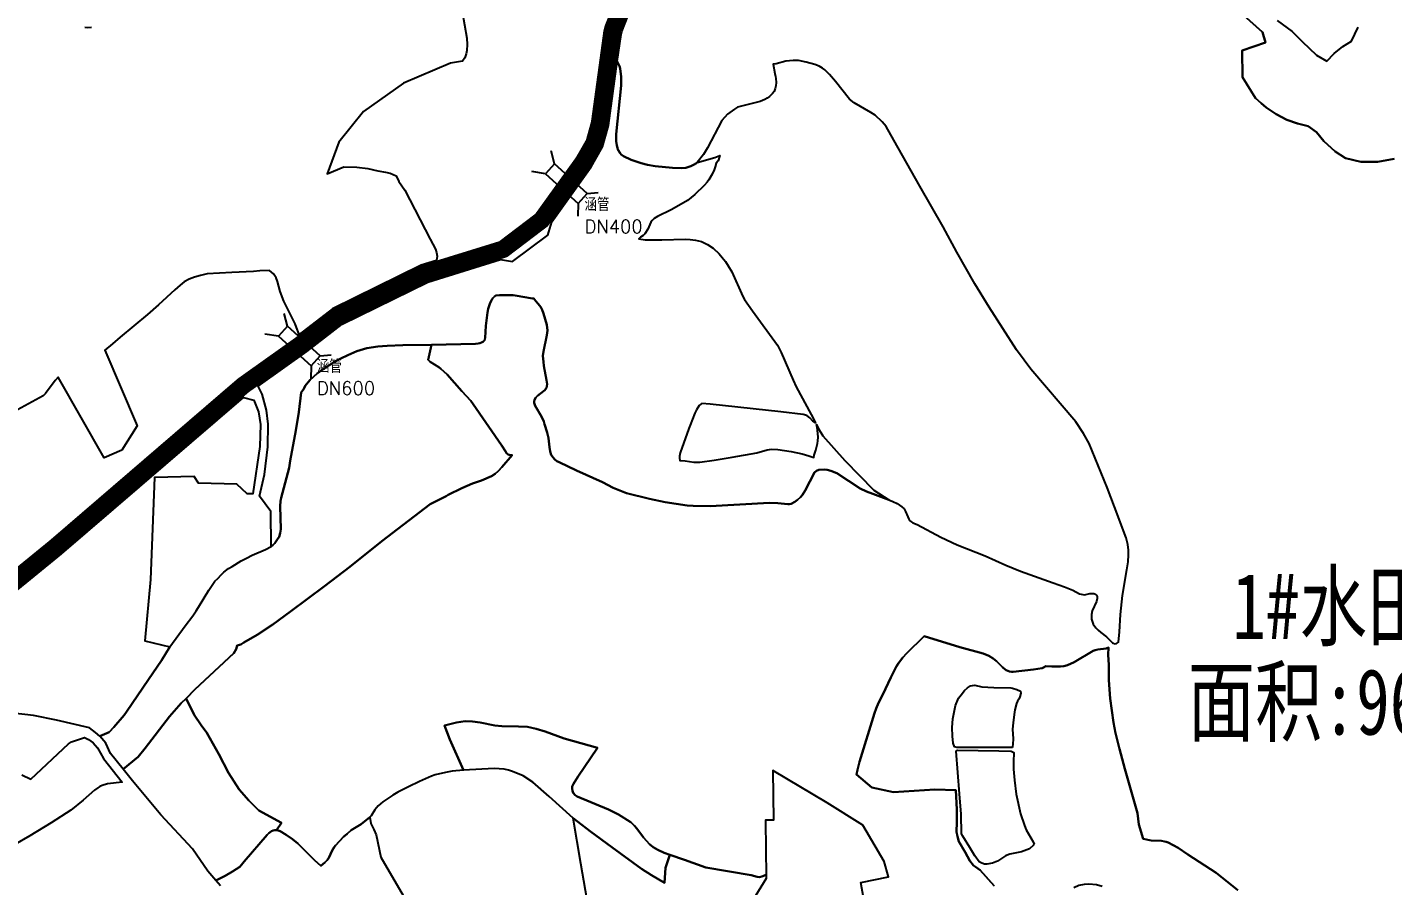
# Model space of a CAD drawing. Header units: millimetres. Extents: x 35444746 to 35449000, y 3482000 to 3488437.
# Drawn here: x 35447501.9 to 35447812.6, y 3487421.9 to 3487617.1 of the extents above; entities that cross this region are included whole.
import ezdxf
from ezdxf.enums import TextEntityAlignment as Align

# ---------------------------------------------------------------- set-up
doc = ezdxf.new("R2010")
doc.units = ezdxf.units.MM
doc.linetypes.add('X3', pattern=[5, 4, -1])
for name, color, linetype, true_color in [('0203.02旱地整理', 9, 'Continuous', 0x808080), ('0204.01水田整理标注', 7, 'Continuous', 0xffffff), ('0204.02水田整理', 9, 'Continuous', 0x808080), ('0302.02田间道路工程', 6, 'X3', 0xff00ff), ('0401.03涵管标注', 4, '732', 0x00ffff)]:
    doc.layers.add(name, color=color, linetype=linetype, true_color=true_color)
doc.styles.add('FS', font='rs.shx', dxfattribs={"bigfont": 'fs.shx'})
doc.styles.add('宋体', font='')
doc.styles.get('宋体').set_extended_font_data('SimSun')
doc.linetypes.add('732', pattern='A,9,-0.5,[162,AAA.SHX,S=1,R=0,X=0,Y=0],-0.5', length=10)

msp = doc.modelspace()

# ---------------------------------------------------------------- linework, layer by layer
at = {"layer": '0203.02旱地整理', "color": 41}
for points in [[(35447812.896, 3487587.195), (35447809.202, 3487586.556), (35447805.346, 3487586.574), (35447801.823, 3487587.41), (35447799.451, 3487588.898), (35447796.919, 3487591.206), (35447795.206, 3487593.265), (35447793.326, 3487594.668), (35447790.949, 3487595.253), (35447788.492, 3487596.085), (35447786.038, 3487597.408), (35447783.748, 3487598.895), (35447782.667, 3487599.873), (35447781.379, 3487601.039), (35447778.426, 3487605.789), (35447778.311, 3487611.84), (35447783.598, 3487613.648), (35447782.953, 3487616.029), (35447778.625, 3487619.903)], [(35447812.896, 3487587.195), (35447809.202, 3487586.556), (35447805.346, 3487586.574), (35447801.823, 3487587.41), (35447799.451, 3487588.898), (35447796.919, 3487591.206), (35447795.206, 3487593.265), (35447793.326, 3487594.668), (35447790.949, 3487595.253), (35447788.492, 3487596.085), (35447786.038, 3487597.408), (35447783.748, 3487598.895), (35447782.667, 3487599.873), (35447781.379, 3487601.039), (35447778.426, 3487605.789), (35447778.311, 3487611.84), (35447783.598, 3487613.648), (35447782.953, 3487616.029), (35447778.625, 3487619.903)], [(35447786.287, 3487618.685), (35447789.724, 3487616.201), (35447791.995, 3487613.929), (35447795.234, 3487610.788), (35447797.598, 3487609.442), (35447799.256, 3487611.191), (35447801.218, 3487612.812), (35447803.196, 3487613.987), (35447804.683, 3487617.176)], [(35447786.287, 3487618.685), (35447789.724, 3487616.201), (35447791.995, 3487613.929), (35447795.234, 3487610.788), (35447797.598, 3487609.442), (35447799.256, 3487611.191), (35447801.218, 3487612.812), (35447803.196, 3487613.987), (35447804.683, 3487617.176)], [(35447498.020705, 3487487.87639), (35447509.657703, 3487497.370937), (35447551.051631, 3487532.963867), (35447553.426, 3487532.341), (35447554.51, 3487529.683), (35447554.907, 3487526.775), (35447554.802, 3487521.807), (35447553.192, 3487510.988), (35447551.882, 3487511.027), (35447549.581, 3487513.25), (35447540.849, 3487513.447), (35447539.801, 3487514.997), (35447530.787, 3487514.745), (35447529.87, 3487491.509), (35447528.62, 3487477.616), (35447534.334, 3487476.208), (35447532.409, 3487473.09), (35447529.441, 3487468.788), (35447524.471, 3487461.421), (35447523.887, 3487460.645), (35447521.557, 3487457.926), (35447520.506, 3487456.82), (35447518.395, 3487455.917), (35447517.402, 3487456.702), (35447516.012, 3487457.802), (35447508.503, 3487459.52), (35447503.27, 3487460.629), (35447491.988, 3487461.905)], [(35447498.020705, 3487487.87639), (35447509.657703, 3487497.370937), (35447551.051631, 3487532.963867), (35447553.426, 3487532.341), (35447554.51, 3487529.683), (35447554.907, 3487526.775), (35447554.802, 3487521.807), (35447553.192, 3487510.988), (35447551.882, 3487511.027), (35447549.581, 3487513.25), (35447540.849, 3487513.447), (35447539.801, 3487514.997), (35447530.787, 3487514.745), (35447529.87, 3487491.509), (35447528.62, 3487477.616), (35447534.334, 3487476.208), (35447532.409, 3487473.09), (35447529.441, 3487468.788), (35447524.471, 3487461.421), (35447523.887, 3487460.645), (35447521.557, 3487457.926), (35447520.506, 3487456.82), (35447518.395, 3487455.917), (35447517.402, 3487456.702), (35447516.012, 3487457.802), (35447508.503, 3487459.52), (35447503.27, 3487460.629), (35447491.988, 3487461.905)], [(35447500.593, 3487447.104), (35447502.702, 3487446.155), (35447511.238, 3487454.145), (35447511.904, 3487454.623), (35447514.886, 3487455.582), (35447515.814, 3487455.142), (35447516.871, 3487454.349), (35447517.84, 3487453.249), (35447519.168, 3487450.84), (35447523.481, 3487445.475), (35447520.124, 3487445.05), (35447518.885, 3487444.676), (35447518.393, 3487444.459), (35447517.928, 3487444.183), (35447517.188, 3487443.608), (35447514.561, 3487441.361), (35447511.786, 3487439.074), (35447507.273, 3487436.173), (35447502.475, 3487433.205), (35447495.518, 3487429.283)], [(35447500.593, 3487447.104), (35447502.702, 3487446.155), (35447511.238, 3487454.145), (35447511.904, 3487454.623), (35447514.886, 3487455.582), (35447515.814, 3487455.142), (35447516.871, 3487454.349), (35447517.84, 3487453.249), (35447519.168, 3487450.84), (35447523.481, 3487445.475), (35447520.124, 3487445.05), (35447518.885, 3487444.676), (35447518.393, 3487444.459), (35447517.928, 3487444.183), (35447517.188, 3487443.608), (35447514.561, 3487441.361), (35447511.786, 3487439.074), (35447507.273, 3487436.173), (35447502.475, 3487433.205), (35447495.518, 3487429.283)], [(35447545.814, 3487421.859), (35447544.765, 3487423.084), (35447546.885, 3487424.13), (35447548.523, 3487425.112), (35447550.203, 3487426.212), (35447550.935, 3487426.992), (35447551.249, 3487427.382), (35447556.418, 3487433.465), (35447556.853, 3487433.859), (35447557.419, 3487434.278), (35447557.835, 3487434.417), (35447558.127, 3487434.515), (35447558.568, 3487434.502), (35447558.705, 3487434.498), (35447559.405, 3487434.285), (35447560.788, 3487433.44), (35447562.23, 3487432.484), (35447563.433, 3487431.499), (35447565.359, 3487429.615), (35447567.233, 3487427.68), (35447568.631, 3487426.44), (35447569.607, 3487427.171), (35447570.113, 3487427.676), (35447570.472, 3487428.248), (35447571.278, 3487429.93), (35447571.67, 3487430.622), (35447571.985, 3487431.009), (35447573.83, 3487432.987), (35447574.626, 3487433.709), (35447575.6, 3487434.489), (35447577.862, 3487435.899), (35447579.835, 3487437.502), (35447580.025, 3487436.021), (35447580.729, 3487434.699), (35447581.264, 3487433.464), (35447582.332, 3487428.347), (35447591.083, 3487413.316)], [(35447545.814, 3487421.859), (35447544.765, 3487423.084), (35447546.885, 3487424.13), (35447548.523, 3487425.112), (35447550.203, 3487426.212), (35447550.935, 3487426.992), (35447551.249, 3487427.382), (35447556.418, 3487433.465), (35447556.853, 3487433.859), (35447557.419, 3487434.278), (35447557.835, 3487434.417), (35447558.127, 3487434.515), (35447558.568, 3487434.502), (35447558.705, 3487434.498), (35447559.405, 3487434.285), (35447560.788, 3487433.44), (35447562.23, 3487432.484), (35447563.433, 3487431.499), (35447565.359, 3487429.615), (35447567.233, 3487427.68), (35447568.631, 3487426.44), (35447569.607, 3487427.171), (35447570.113, 3487427.676), (35447570.472, 3487428.248), (35447571.278, 3487429.93), (35447571.67, 3487430.622), (35447571.985, 3487431.009), (35447573.83, 3487432.987), (35447574.626, 3487433.709), (35447575.6, 3487434.489), (35447577.862, 3487435.899), (35447579.835, 3487437.502), (35447580.025, 3487436.021), (35447580.729, 3487434.699), (35447581.264, 3487433.464), (35447582.332, 3487428.347), (35447591.083, 3487413.316)], [(35447629.986, 3487414.692), (35447627.8, 3487426.929), (35447626.113, 3487437.27), (35447630.025, 3487434.232), (35447634.879, 3487430.641), (35447641.617, 3487425.745), (35447643.892, 3487424.313), (35447646.887, 3487422.541), (35447647.092, 3487425.982), (35447648.061, 3487428.924), (35447651.423, 3487427.753), (35447656.27, 3487426.064), (35447666.591, 3487424.267), (35447667.977, 3487423.885), (35447668.518, 3487423.82), (35447669.007, 3487424.008), (35447670.013, 3487424.33), (35447670.026, 3487423.506), (35447664.195, 3487414.08)], [(35447629.986, 3487414.692), (35447627.8, 3487426.929), (35447626.113, 3487437.27), (35447630.025, 3487434.232), (35447634.879, 3487430.641), (35447641.617, 3487425.745), (35447643.892, 3487424.313), (35447646.887, 3487422.541), (35447647.092, 3487425.982), (35447648.061, 3487428.924), (35447651.423, 3487427.753), (35447656.27, 3487426.064), (35447666.591, 3487424.267), (35447667.977, 3487423.885), (35447668.518, 3487423.82), (35447669.007, 3487424.008), (35447670.013, 3487424.33), (35447670.026, 3487423.506), (35447664.195, 3487414.08)]]:
    msp.add_lwpolyline(points, dxfattribs=at)
for points in [[(35447636.121895, 3487609.342311), (35447636.603, 3487608.322), (35447636.752, 3487607.787), (35447637.007, 3487605.911), (35447637.004, 3487603.914), (35447635.832, 3487592.833), (35447635.857, 3487591.273), (35447635.993, 3487590.26), (35447636.135, 3487589.763), (35447636.266, 3487589.381), (35447636.77, 3487588.525), (35447637.043, 3487588.225), (35447637.543, 3487587.798), (35447639.243, 3487586.991), (35447641.542, 3487586.236), (35447642.994, 3487585.828), (35447644.776, 3487585.565), (35447648.694, 3487585.139), (35447650.793, 3487585.099), (35447651.748, 3487585.202), (35447652.866, 3487585.56), (35447653.487, 3487585.826), (35447654.114, 3487586.227), (35447654.324, 3487586.414), (35447658.336, 3487587.555), (35447659.448, 3487587.989), (35447659.099, 3487586.746), (35447658.618, 3487586.262), (35447658.394, 3487585.421), (35447658.133, 3487584.73), (35447657.679, 3487583.723), (35447656.93, 3487582.416), (35447656.569, 3487581.902), (35447655.901, 3487581.125), (35447653.788, 3487579.114), (35447652.09, 3487577.761), (35447650.16, 3487576.592), (35447648.403, 3487575.591), (35447645.276, 3487574.123), (35447644.52, 3487573.657), (35447644.053, 3487573.191), (35447643.765, 3487572.819), (35447643.06, 3487571.202), (35447642.355, 3487570.174), (35447641.988, 3487569.768), (35447641.433, 3487569.415), (35447641.014, 3487569.01), (35447642.487, 3487568.83), (35447646.249, 3487568.832), (35447651.609, 3487568.949), (35447652.72, 3487568.9), (35447653.897, 3487568.743), (35447655.311, 3487568.387), (35447656.679, 3487567.767), (35447657.957, 3487566.913), (35447659.324, 3487565.577), (35447660.007, 3487564.802), (35447660.738, 3487563.858), (35447661.388, 3487562.877), (35447662.186, 3487561.531), (35447664.702, 3487555.906), (35447665.067, 3487555.225), (35447666.879, 3487552.632), (35447672.557, 3487544.812), (35447673.451, 3487543.16), (35447676.137, 3487536.855), (35447676.817, 3487535.384), (35447680.27, 3487529.059), (35447681.222, 3487527.2), (35447680.63, 3487527.552), (35447679.923, 3487528.275), (35447679.258, 3487528.808), (35447678.384, 3487529.049), (35447673.348, 3487529.663), (35447657.296, 3487531.453), (35447655.393, 3487531.58), (35447655.137, 3487531.456), (35447654.748, 3487531.144), (35447654.129, 3487530.148), (35447653.742, 3487529.337), (35447652.721, 3487526.641), (35447652.383, 3487525.885), (35447650.395, 3487520.351), (35447650.273, 3487519.604), (35447650.276, 3487519.146), (35447650.324, 3487518.613), (35447651.575, 3487518.533), (35447653.554, 3487518.254), (35447654.904, 3487518.261), (35447658.172, 3487518.711), (35447662.288, 3487519.357), (35447667.894, 3487520.313), (35447670.26, 3487521.046), (35447670.725, 3487521.13), (35447671.272, 3487521.158), (35447672.658, 3487521.119), (35447675.7, 3487520.651), (35447678.22, 3487520.121), (35447679.738, 3487519.681), (35447680.874, 3487519.259), (35447680.953, 3487519.805), (35447681.313, 3487520.969), (35447681.688, 3487522.488), (35447681.785, 3487523.076), (35447681.822, 3487523.904), (35447681.576, 3487526.252), (35447681.433, 3487526.788), (35447681.857, 3487525.96), (35447682.924, 3487524.214), (35447687.899, 3487518.576), (35447694.51, 3487511.881), (35447697.914, 3487509.64), (35447694.26, 3487511), (35447692.85, 3487511.531), (35447691.392, 3487512.211), (35447686.12, 3487515.738), (35447684.748, 3487516.262), (35447683.888, 3487516.473), (35447683.271, 3487516.558), (35447681.986, 3487516.479), (35447681.472, 3487516.286), (35447681.021, 3487515.84), (35447678.904, 3487511.748), (35447678.233, 3487510.784), (35447677.829, 3487510.29), (35447677.109, 3487509.627), (35447676.502, 3487509.227), (35447675.708, 3487508.765), (35447675.3, 3487508.681), (35447674.931, 3487508.675), (35447672.629, 3487508.883), (35447670.755, 3487509.004), (35447657.285, 3487508.186), (35447653.4, 3487508.286), (35447652.022, 3487508.401), (35447649.488, 3487508.72), (35447646.99, 3487509.147), (35447643.428, 3487509.893), (35447638.221, 3487511.155), (35447635.205, 3487512.376), (35447632.743, 3487513.707), (35447626.866, 3487516.343), (35447622.901, 3487518.19), (35447622.393, 3487518.492), (35447621.914, 3487518.857), (35447621.45, 3487519.354), (35447621.096, 3487519.893), (35447620.828, 3487520.62), (35447620.682, 3487521.62), (35447620.442, 3487523.697), (35447620.134, 3487524.958), (35447619.585, 3487526.883), (35447619.371, 3487527.448), (35447618.847, 3487528.579), (35447617.472, 3487531.046), (35447617.234, 3487531.753), (35447617.23, 3487532.022), (35447617.292, 3487532.396), (35447617.581, 3487532.962), (35447617.942, 3487533.326), (35447618.655, 3487533.828), (35447619.65, 3487534.608), (35447619.98, 3487535.16), (35447620.115, 3487535.488), (35447620.133, 3487535.934), (35447620.049, 3487536.897), (35447619.419, 3487540.111), (35447619.3, 3487541.026), (35447619.21, 3487542.422), (35447619.295, 3487543.43), (35447620.113, 3487547.138), (35447620.227, 3487548.207), (35447620.066, 3487549.491), (35447619.339, 3487552.013), (35447619.039, 3487552.858), (35447618.712, 3487553.461), (35447618.108, 3487554.261), (35447617.574, 3487554.882), (35447617.16, 3487555.435), (35447616.851, 3487555.452), (35447612.875, 3487556.146), (35447612.402, 3487556.188), (35447610.766, 3487556.238), (35447609.285, 3487556.224), (35447608.492, 3487556.119), (35447608.198, 3487555.925), (35447607.786, 3487555.509), (35447607.498, 3487555.068), (35447607.12, 3487554.237), (35447606.744, 3487553.132), (35447606.563, 3487552.257), (35447606.183, 3487549.254), (35447606.063, 3487546.496), (35447605.903, 3487545.926), (35447605.67, 3487545.68), (35447605.225, 3487545.413), (35447604.857, 3487545.279), (35447604.485, 3487545.198), (35447603.821, 3487545.128), (35447593.829, 3487544.934), (35447587.332, 3487544.808), (35447583.745, 3487544.667), (35447581.657, 3487544.517), (35447579.131, 3487544.15), (35447576.862, 3487543.489), (35447574.819, 3487542.593), (35447573.194, 3487541.806), (35447571.8, 3487541.019), (35447569.412, 3487539.508), (35447567.83, 3487538.39), (35447566.257, 3487536.959), (35447565.39, 3487535.951), (35447565.127, 3487535.568), (35447564.813, 3487534.91), (35447564.153, 3487534.053), (35447563.629, 3487529.565), (35447562.95, 3487525.455), (35447561.682, 3487518.506), (35447561.469, 3487516.974), (35447559.635, 3487510.152), (35447559.515, 3487509.355), (35447559.427, 3487508.191), (35447559.548, 3487502.984), (35447559.443, 3487502.085), (35447559.157, 3487501.235), (35447558.821, 3487500.695), (35447558.162, 3487499.811), (35447557.765, 3487499.374), (35447557.354, 3487499.025), (35447557.291, 3487506.986), (35447554.691, 3487510.471), (35447555.85, 3487515.399), (35447556.599, 3487521.679), (35447556.709, 3487526.879), (35447556.278, 3487530.036), (35447555.286, 3487533.713), (35447554.427118, 3487535.547706), (35447565.484946, 3487543.41207), (35447573.49011, 3487549.583072), (35447593.013523, 3487559.188477), (35447609.558961, 3487564.298054), (35447612.290302, 3487563.90101), (35447620.352186, 3487569.832461), (35447621.19265, 3487572.920593), (35447630.150652, 3487585.3668), (35447632.772214, 3487589.926027), (35447634.136921, 3487594.821246)], [(35447636.121895, 3487609.342311), (35447636.603, 3487608.322), (35447636.752, 3487607.787), (35447637.007, 3487605.911), (35447637.004, 3487603.914), (35447635.832, 3487592.833), (35447635.857, 3487591.273), (35447635.993, 3487590.26), (35447636.135, 3487589.763), (35447636.266, 3487589.381), (35447636.77, 3487588.525), (35447637.043, 3487588.225), (35447637.543, 3487587.798), (35447639.243, 3487586.991), (35447641.542, 3487586.236), (35447642.994, 3487585.828), (35447644.776, 3487585.565), (35447648.694, 3487585.139), (35447650.793, 3487585.099), (35447651.748, 3487585.202), (35447652.866, 3487585.56), (35447653.487, 3487585.826), (35447654.114, 3487586.227), (35447654.324, 3487586.414), (35447658.336, 3487587.555), (35447659.448, 3487587.989), (35447659.099, 3487586.746), (35447658.618, 3487586.262), (35447658.394, 3487585.421), (35447658.133, 3487584.73), (35447657.679, 3487583.723), (35447656.93, 3487582.416), (35447656.569, 3487581.902), (35447655.901, 3487581.125), (35447653.788, 3487579.114), (35447652.09, 3487577.761), (35447650.16, 3487576.592), (35447648.403, 3487575.591), (35447645.276, 3487574.123), (35447644.52, 3487573.657), (35447644.053, 3487573.191), (35447643.765, 3487572.819), (35447643.06, 3487571.202), (35447642.355, 3487570.174), (35447641.988, 3487569.768), (35447641.433, 3487569.415), (35447641.014, 3487569.01), (35447642.487, 3487568.83), (35447646.249, 3487568.832), (35447651.609, 3487568.949), (35447652.72, 3487568.9), (35447653.897, 3487568.743), (35447655.311, 3487568.387), (35447656.679, 3487567.767), (35447657.957, 3487566.913), (35447659.324, 3487565.577), (35447660.007, 3487564.802), (35447660.738, 3487563.858), (35447661.388, 3487562.877), (35447662.186, 3487561.531), (35447664.702, 3487555.906), (35447665.067, 3487555.225), (35447666.879, 3487552.632), (35447672.557, 3487544.812), (35447673.451, 3487543.16), (35447676.137, 3487536.855), (35447676.817, 3487535.384), (35447680.27, 3487529.059), (35447681.222, 3487527.2), (35447680.63, 3487527.552), (35447679.923, 3487528.275), (35447679.258, 3487528.808), (35447678.384, 3487529.049), (35447673.348, 3487529.663), (35447657.296, 3487531.453), (35447655.393, 3487531.58), (35447655.137, 3487531.456), (35447654.748, 3487531.144), (35447654.129, 3487530.148), (35447653.742, 3487529.337), (35447652.721, 3487526.641), (35447652.383, 3487525.885), (35447650.395, 3487520.351), (35447650.273, 3487519.604), (35447650.276, 3487519.146), (35447650.324, 3487518.613), (35447651.575, 3487518.533), (35447653.554, 3487518.254), (35447654.904, 3487518.261), (35447658.172, 3487518.711), (35447662.288, 3487519.357), (35447667.894, 3487520.313), (35447670.26, 3487521.046), (35447670.725, 3487521.13), (35447671.272, 3487521.158), (35447672.658, 3487521.119), (35447675.7, 3487520.651), (35447678.22, 3487520.121), (35447679.738, 3487519.681), (35447680.874, 3487519.259), (35447680.953, 3487519.805), (35447681.313, 3487520.969), (35447681.688, 3487522.488), (35447681.785, 3487523.076), (35447681.822, 3487523.904), (35447681.576, 3487526.252), (35447681.433, 3487526.788), (35447681.857, 3487525.96), (35447682.924, 3487524.214), (35447687.899, 3487518.576), (35447694.51, 3487511.881), (35447697.914, 3487509.64), (35447694.26, 3487511), (35447692.85, 3487511.531), (35447691.392, 3487512.211), (35447686.12, 3487515.738), (35447684.748, 3487516.262), (35447683.888, 3487516.473), (35447683.271, 3487516.558), (35447681.986, 3487516.479), (35447681.472, 3487516.286), (35447681.021, 3487515.84), (35447678.904, 3487511.748), (35447678.233, 3487510.784), (35447677.829, 3487510.29), (35447677.109, 3487509.627), (35447676.502, 3487509.227), (35447675.708, 3487508.765), (35447675.3, 3487508.681), (35447674.931, 3487508.675), (35447672.629, 3487508.883), (35447670.755, 3487509.004), (35447657.285, 3487508.186), (35447653.4, 3487508.286), (35447652.022, 3487508.401), (35447649.488, 3487508.72), (35447646.99, 3487509.147), (35447643.428, 3487509.893), (35447638.221, 3487511.155), (35447635.205, 3487512.376), (35447632.743, 3487513.707), (35447626.866, 3487516.343), (35447622.901, 3487518.19), (35447622.393, 3487518.492), (35447621.914, 3487518.857), (35447621.45, 3487519.354), (35447621.096, 3487519.893), (35447620.828, 3487520.62), (35447620.682, 3487521.62), (35447620.442, 3487523.697), (35447620.134, 3487524.958), (35447619.585, 3487526.883), (35447619.371, 3487527.448), (35447618.847, 3487528.579), (35447617.472, 3487531.046), (35447617.234, 3487531.753), (35447617.23, 3487532.022), (35447617.292, 3487532.396), (35447617.581, 3487532.962), (35447617.942, 3487533.326), (35447618.655, 3487533.828), (35447619.65, 3487534.608), (35447619.98, 3487535.16), (35447620.115, 3487535.488), (35447620.133, 3487535.934), (35447620.049, 3487536.897), (35447619.419, 3487540.111), (35447619.3, 3487541.026), (35447619.21, 3487542.422), (35447619.295, 3487543.43), (35447620.113, 3487547.138), (35447620.227, 3487548.207), (35447620.066, 3487549.491), (35447619.339, 3487552.013), (35447619.039, 3487552.858), (35447618.712, 3487553.461), (35447618.108, 3487554.261), (35447617.574, 3487554.882), (35447617.16, 3487555.435), (35447616.851, 3487555.452), (35447612.875, 3487556.146), (35447612.402, 3487556.188), (35447610.766, 3487556.238), (35447609.285, 3487556.224), (35447608.492, 3487556.119), (35447608.198, 3487555.925), (35447607.786, 3487555.509), (35447607.498, 3487555.068), (35447607.12, 3487554.237), (35447606.744, 3487553.132), (35447606.563, 3487552.257), (35447606.183, 3487549.254), (35447606.063, 3487546.496), (35447605.903, 3487545.926), (35447605.67, 3487545.68), (35447605.225, 3487545.413), (35447604.857, 3487545.279), (35447604.485, 3487545.198), (35447603.821, 3487545.128), (35447593.829, 3487544.934), (35447587.332, 3487544.808), (35447583.745, 3487544.667), (35447581.657, 3487544.517), (35447579.131, 3487544.15), (35447576.862, 3487543.489), (35447574.819, 3487542.593), (35447573.194, 3487541.806), (35447571.8, 3487541.019), (35447569.412, 3487539.508), (35447567.83, 3487538.39), (35447566.257, 3487536.959), (35447565.39, 3487535.951), (35447565.127, 3487535.568), (35447564.813, 3487534.91), (35447564.153, 3487534.053), (35447563.629, 3487529.565), (35447562.95, 3487525.455), (35447561.682, 3487518.506), (35447561.469, 3487516.974), (35447559.635, 3487510.152), (35447559.515, 3487509.355), (35447559.427, 3487508.191), (35447559.548, 3487502.984), (35447559.443, 3487502.085), (35447559.157, 3487501.235), (35447558.821, 3487500.695), (35447558.162, 3487499.811), (35447557.765, 3487499.374), (35447557.354, 3487499.025), (35447557.291, 3487506.986), (35447554.691, 3487510.471), (35447555.85, 3487515.399), (35447556.599, 3487521.679), (35447556.709, 3487526.879), (35447556.278, 3487530.036), (35447555.286, 3487533.713), (35447554.427118, 3487535.547706), (35447565.484946, 3487543.41207), (35447573.49011, 3487549.583072), (35447593.013523, 3487559.188477), (35447609.558961, 3487564.298054), (35447612.290302, 3487563.90101), (35447620.352186, 3487569.832461), (35447621.19265, 3487572.920593), (35447630.150652, 3487585.3668), (35447632.772214, 3487589.926027), (35447634.136921, 3487594.821246)], [(35447593.829, 3487544.934), (35447593.061, 3487541.503), (35447593.529, 3487541.076), (35447595.542, 3487539.826), (35447596.005, 3487539.475), (35447596.685, 3487538.854), (35447597.402, 3487538.134), (35447600.74, 3487534.401), (35447602.78, 3487532.191), (35447603.358, 3487531.428), (35447609.759, 3487522.091), (35447610.755, 3487520.552), (35447610.942, 3487520.309), (35447611.295, 3487519.984), (35447611.745, 3487519.818), (35447612.199, 3487519.826), (35447609.866, 3487517.097), (35447609.07, 3487516.261), (35447608.304, 3487515.564), (35447607.512, 3487515.022), (35447605.192, 3487514.066), (35447603.197, 3487513.372), (35447600.758, 3487512.295), (35447597.651, 3487510.804), (35447597.153, 3487510.527), (35447593.52, 3487508.654), (35447582.567, 3487500.267), (35447575.223, 3487494.45), (35447569.526, 3487490.053), (35447561.767, 3487484.24), (35447557.718, 3487481.306), (35447554.173, 3487478.971), (35447551.139, 3487477.243), (35447550.448, 3487476.748), (35447549.633, 3487476.525), (35447549.367, 3487475.664), (35447548.847, 3487474.816), (35447539.964, 3487466.491), (35447537.979, 3487464.506), (35447536.908, 3487463.436), (35447534.229, 3487460.395), (35447528.72, 3487453.201), (35447527.08, 3487451.2), (35447523.692, 3487448.414), (35447520.835, 3487451.967), (35447519.722, 3487454.32), (35447518.395, 3487455.917), (35447520.506, 3487456.82), (35447521.557, 3487457.926), (35447523.887, 3487460.645), (35447524.471, 3487461.421), (35447529.441, 3487468.788), (35447532.409, 3487473.09), (35447534.334, 3487476.208), (35447537.77, 3487480.976), (35447539.516, 3487483.239), (35447540.297, 3487484.397), (35447540.858, 3487485.228), (35447543.212, 3487489.124), (35447543.901, 3487490.264), (35447544.547, 3487491.137), (35447545.186, 3487491.78), (35447545.967, 3487492.566), (35447546.604, 3487493.172), (35447547.677, 3487494.004), (35447548.507, 3487494.518), (35447550.512, 3487495.762), (35447551.779, 3487496.419), (35447553.002, 3487497.054), (35447556.102, 3487498.373), (35447557.354, 3487499.025), (35447557.765, 3487499.374), (35447558.162, 3487499.811), (35447558.821, 3487500.695), (35447559.157, 3487501.235), (35447559.443, 3487502.085), (35447559.548, 3487502.984), (35447559.427, 3487508.191), (35447559.515, 3487509.355), (35447559.635, 3487510.152), (35447561.469, 3487516.974), (35447561.682, 3487518.506), (35447562.95, 3487525.455), (35447563.629, 3487529.565), (35447564.153, 3487534.053), (35447564.813, 3487534.91), (35447565.127, 3487535.568), (35447565.39, 3487535.951), (35447566.257, 3487536.959), (35447567.83, 3487538.39), (35447569.412, 3487539.508), (35447571.8, 3487541.019), (35447573.194, 3487541.806), (35447574.819, 3487542.593), (35447576.862, 3487543.489), (35447579.131, 3487544.15), (35447581.657, 3487544.517), (35447583.745, 3487544.667), (35447587.332, 3487544.808)], [(35447593.829, 3487544.934), (35447593.061, 3487541.503), (35447593.529, 3487541.076), (35447595.542, 3487539.826), (35447596.005, 3487539.475), (35447596.685, 3487538.854), (35447597.402, 3487538.134), (35447600.74, 3487534.401), (35447602.78, 3487532.191), (35447603.358, 3487531.428), (35447609.759, 3487522.091), (35447610.755, 3487520.552), (35447610.942, 3487520.309), (35447611.295, 3487519.984), (35447611.745, 3487519.818), (35447612.199, 3487519.826), (35447609.866, 3487517.097), (35447609.07, 3487516.261), (35447608.304, 3487515.564), (35447607.512, 3487515.022), (35447605.192, 3487514.066), (35447603.197, 3487513.372), (35447600.758, 3487512.295), (35447597.651, 3487510.804), (35447597.153, 3487510.527), (35447593.52, 3487508.654), (35447582.567, 3487500.267), (35447575.223, 3487494.45), (35447569.526, 3487490.053), (35447561.767, 3487484.24), (35447557.718, 3487481.306), (35447554.173, 3487478.971), (35447551.139, 3487477.243), (35447550.448, 3487476.748), (35447549.633, 3487476.525), (35447549.367, 3487475.664), (35447548.847, 3487474.816), (35447539.964, 3487466.491), (35447537.979, 3487464.506), (35447536.908, 3487463.436), (35447534.229, 3487460.395), (35447528.72, 3487453.201), (35447527.08, 3487451.2), (35447523.692, 3487448.414), (35447520.835, 3487451.967), (35447519.722, 3487454.32), (35447518.395, 3487455.917), (35447520.506, 3487456.82), (35447521.557, 3487457.926), (35447523.887, 3487460.645), (35447524.471, 3487461.421), (35447529.441, 3487468.788), (35447532.409, 3487473.09), (35447534.334, 3487476.208), (35447537.77, 3487480.976), (35447539.516, 3487483.239), (35447540.297, 3487484.397), (35447540.858, 3487485.228), (35447543.212, 3487489.124), (35447543.901, 3487490.264), (35447544.547, 3487491.137), (35447545.186, 3487491.78), (35447545.967, 3487492.566), (35447546.604, 3487493.172), (35447547.677, 3487494.004), (35447548.507, 3487494.518), (35447550.512, 3487495.762), (35447551.779, 3487496.419), (35447553.002, 3487497.054), (35447556.102, 3487498.373), (35447557.354, 3487499.025), (35447557.765, 3487499.374), (35447558.162, 3487499.811), (35447558.821, 3487500.695), (35447559.157, 3487501.235), (35447559.443, 3487502.085), (35447559.548, 3487502.984), (35447559.427, 3487508.191), (35447559.515, 3487509.355), (35447559.635, 3487510.152), (35447561.469, 3487516.974), (35447561.682, 3487518.506), (35447562.95, 3487525.455), (35447563.629, 3487529.565), (35447564.153, 3487534.053), (35447564.813, 3487534.91), (35447565.127, 3487535.568), (35447565.39, 3487535.951), (35447566.257, 3487536.959), (35447567.83, 3487538.39), (35447569.412, 3487539.508), (35447571.8, 3487541.019), (35447573.194, 3487541.806), (35447574.819, 3487542.593), (35447576.862, 3487543.489), (35447579.131, 3487544.15), (35447581.657, 3487544.517), (35447583.745, 3487544.667), (35447587.332, 3487544.808)], [(35447601.134, 3487448.183), (35447597.999, 3487455.158), (35447596.772, 3487458.298), (35447598.295, 3487458.722), (35447599.553, 3487459.017), (35447601.469, 3487459.345), (35447603.203, 3487459.226), (35447604.933, 3487458.991), (35447608.252, 3487458.329), (35447609.834, 3487458.165), (35447613.652, 3487458.098), (35447615.655, 3487458.021), (35447617.652, 3487457.539), (35447619.674, 3487456.928), (35447624.023, 3487455.364), (35447631.611, 3487453.276), (35447627.155, 3487446.631), (35447626.133, 3487445.066), (35447625.884, 3487444.448), (35447625.823, 3487443.995), (35447625.927, 3487443.449), (35447626.083, 3487443.037), (35447626.575, 3487442.466), (35447626.986, 3487442.19), (35447634.094, 3487439.226), (35447636.417, 3487438.081), (35447639.03, 3487436.434), (35447639.283, 3487436.242), (35447640.04, 3487435.513), (35447640.57, 3487434.921), (35447642.124, 3487432.856), (35447643.479, 3487431.35), (35447644.279, 3487430.668), (35447645.325, 3487430.011), (35447646.826, 3487429.377), (35447648.061, 3487428.924), (35447647.092, 3487425.982), (35447646.887, 3487422.541), (35447643.892, 3487424.313), (35447641.617, 3487425.745), (35447634.879, 3487430.641), (35447630.025, 3487434.232), (35447626.113, 3487437.27), (35447620.609, 3487442.197), (35447616.877, 3487445.463), (35447614.714, 3487446.857), (35447612.303, 3487447.903), (35447611.343, 3487448.184), (35447610.367, 3487448.375), (35447608.106, 3487448.543)], [(35447601.134, 3487448.183), (35447597.999, 3487455.158), (35447596.772, 3487458.298), (35447598.295, 3487458.722), (35447599.553, 3487459.017), (35447601.469, 3487459.345), (35447603.203, 3487459.226), (35447604.933, 3487458.991), (35447608.252, 3487458.329), (35447609.834, 3487458.165), (35447613.652, 3487458.098), (35447615.655, 3487458.021), (35447617.652, 3487457.539), (35447619.674, 3487456.928), (35447624.023, 3487455.364), (35447631.611, 3487453.276), (35447627.155, 3487446.631), (35447626.133, 3487445.066), (35447625.884, 3487444.448), (35447625.823, 3487443.995), (35447625.927, 3487443.449), (35447626.083, 3487443.037), (35447626.575, 3487442.466), (35447626.986, 3487442.19), (35447634.094, 3487439.226), (35447636.417, 3487438.081), (35447639.03, 3487436.434), (35447639.283, 3487436.242), (35447640.04, 3487435.513), (35447640.57, 3487434.921), (35447642.124, 3487432.856), (35447643.479, 3487431.35), (35447644.279, 3487430.668), (35447645.325, 3487430.011), (35447646.826, 3487429.377), (35447648.061, 3487428.924), (35447647.092, 3487425.982), (35447646.887, 3487422.541), (35447643.892, 3487424.313), (35447641.617, 3487425.745), (35447634.879, 3487430.641), (35447630.025, 3487434.232), (35447626.113, 3487437.27), (35447620.609, 3487442.197), (35447616.877, 3487445.463), (35447614.714, 3487446.857), (35447612.303, 3487447.903), (35447611.343, 3487448.184), (35447610.367, 3487448.375), (35447608.106, 3487448.543)]]:
    msp.add_lwpolyline(points, close=True, dxfattribs=at)
at = {"layer": '0204.02水田整理', "color": 51}
for points in [[(35447600.858, 3487620.761), (35447601.889, 3487614.687), (35447601.939, 3487613.262), (35447601.895, 3487611.85), (35447601.714, 3487611.112), (35447601.396, 3487610.205), (35447600.92, 3487609.475), (35447598.194, 3487608.971), (35447587.445, 3487604.404), (35447578.408, 3487598.028), (35447572.739, 3487591.044), (35447570.136, 3487583.84), (35447573.858, 3487585.422), (35447576.879, 3487585.349), (35447579.353, 3487585.058), (35447581.646, 3487584.476), (35447583.395, 3487584.219), (35447584.467, 3487583.938), (35447585.82, 3487583.326), (35447586.433, 3487582.051), (35447587.811, 3487580.086), (35447593.506, 3487568.923), (35447594.764, 3487566.646), (35447594.972, 3487565.909), (35447595.106, 3487565.08), (35447594.961462, 3487564.07093), (35447591.497815, 3487563.001283), (35447571.317095, 3487553.072487), (35447563.760297, 3487547.247121), (35447563.634, 3487547.49), (35447563.148, 3487548.888), (35447562.805, 3487549.69), (35447560.213, 3487554.833), (35447559.408, 3487557.078), (35447558.788, 3487559.307), (35447558.499, 3487560.152), (35447557.877, 3487561.048), (35447557.418, 3487561.482), (35447557.015, 3487561.786), (35447554.813, 3487561.77), (35447553.36, 3487561.571), (35447548.411, 3487561.356), (35447542.827, 3487561.041), (35447541.308, 3487560.706), (35447539.885, 3487560.29), (35447538.687, 3487559.816), (35447537.585, 3487559.244), (35447536.653, 3487558.495), (35447535.424, 3487557.404), (35447531.746, 3487553.99), (35447529.236, 3487551.831), (35447523.021, 3487546.629), (35447521.281, 3487545.115), (35447519.523, 3487543.7), (35447526.847, 3487526.462), (35447523.396, 3487520.974), (35447519.326, 3487519.222), (35447508.864, 3487537.566), (35447508.228, 3487536.8), (35447505.972, 3487533.851), (35447505.451, 3487533.297), (35447498.766, 3487529.669)], [(35447695.059, 3487402.949), (35447691.568, 3487422.606), (35447697.855, 3487423.923), (35447696.888, 3487427.365), (35447692.016, 3487435.653), (35447683.855, 3487440.765), (35447671.53, 3487448.106), (35447671.642, 3487436.811), (35447669.821, 3487436.772), (35447669.926, 3487429.951), (35447670.013, 3487424.33), (35447669.007, 3487424.008), (35447668.518, 3487423.82), (35447667.977, 3487423.885), (35447666.591, 3487424.267), (35447656.27, 3487426.064), (35447651.423, 3487427.753), (35447648.061, 3487428.924), (35447646.826, 3487429.377), (35447645.325, 3487430.011), (35447644.279, 3487430.668), (35447643.479, 3487431.35), (35447642.124, 3487432.856), (35447640.57, 3487434.921), (35447640.04, 3487435.513), (35447639.283, 3487436.242), (35447639.03, 3487436.434), (35447636.417, 3487438.081), (35447634.094, 3487439.226), (35447626.986, 3487442.19), (35447626.575, 3487442.466), (35447626.083, 3487443.037), (35447625.927, 3487443.449), (35447625.823, 3487443.995), (35447625.884, 3487444.448), (35447626.133, 3487445.066), (35447627.155, 3487446.631), (35447631.611, 3487453.276), (35447624.023, 3487455.364), (35447619.674, 3487456.928), (35447617.652, 3487457.539), (35447615.655, 3487458.021), (35447613.652, 3487458.098), (35447609.834, 3487458.165), (35447608.252, 3487458.329), (35447604.933, 3487458.991), (35447603.203, 3487459.226), (35447601.469, 3487459.345), (35447599.553, 3487459.017), (35447598.295, 3487458.722), (35447596.772, 3487458.298), (35447597.999, 3487455.158), (35447601.134, 3487448.183), (35447598.528, 3487447.917), (35447597.007, 3487447.664), (35447594.676, 3487447.082), (35447593.818, 3487446.819), (35447591.118, 3487445.602), (35447588.619, 3487444.37), (35447586.169, 3487443.162), (35447585.019, 3487442.506), (35447582.747, 3487440.961), (35447581.734, 3487440.072), (35447580.979, 3487439.142), (35447580.12, 3487437.766), (35447579.835, 3487437.502), (35447577.862, 3487435.899), (35447575.6, 3487434.489), (35447574.626, 3487433.709), (35447573.83, 3487432.987), (35447571.985, 3487431.009), (35447571.67, 3487430.622), (35447571.278, 3487429.93), (35447570.472, 3487428.248), (35447570.113, 3487427.676), (35447569.607, 3487427.171), (35447568.631, 3487426.44), (35447567.233, 3487427.68), (35447565.359, 3487429.615), (35447563.433, 3487431.499), (35447562.23, 3487432.484), (35447560.788, 3487433.44), (35447559.405, 3487434.285), (35447558.705, 3487434.498), (35447558.568, 3487434.502), (35447559.709, 3487436.162), (35447554.523, 3487439.032), (35447552.256, 3487441.254), (35447550.073, 3487443.801), (35447547.655, 3487447.575), (35447545.485, 3487451.837), (35447542.685, 3487456.681), (35447541.458, 3487458.398), (35447539.844, 3487460.778), (35447537.979, 3487464.506), (35447539.964, 3487466.491), (35447548.847, 3487474.816), (35447549.367, 3487475.664), (35447549.633, 3487476.525), (35447550.448, 3487476.748), (35447551.139, 3487477.243), (35447554.173, 3487478.971), (35447557.718, 3487481.306), (35447561.767, 3487484.24), (35447569.526, 3487490.053), (35447575.223, 3487494.45), (35447582.567, 3487500.267), (35447593.52, 3487508.654), (35447597.153, 3487510.527), (35447597.651, 3487510.804), (35447600.758, 3487512.295), (35447603.197, 3487513.372), (35447605.192, 3487514.066), (35447607.512, 3487515.022), (35447608.304, 3487515.564), (35447609.07, 3487516.261), (35447609.866, 3487517.097), (35447612.199, 3487519.826), (35447611.745, 3487519.818), (35447611.295, 3487519.984), (35447610.942, 3487520.309), (35447610.755, 3487520.552), (35447609.759, 3487522.091), (35447603.358, 3487531.428), (35447602.78, 3487532.191), (35447600.74, 3487534.401), (35447597.402, 3487538.134), (35447596.685, 3487538.854), (35447596.005, 3487539.475), (35447595.542, 3487539.826), (35447593.529, 3487541.076), (35447593.061, 3487541.503), (35447593.829, 3487544.934), (35447603.821, 3487545.128), (35447604.485, 3487545.198), (35447604.857, 3487545.279), (35447605.225, 3487545.413), (35447605.67, 3487545.68), (35447605.903, 3487545.926), (35447606.063, 3487546.496), (35447606.183, 3487549.254), (35447606.563, 3487552.257), (35447606.744, 3487553.132), (35447607.12, 3487554.237), (35447607.498, 3487555.068), (35447607.786, 3487555.509), (35447608.198, 3487555.925), (35447608.492, 3487556.119), (35447609.285, 3487556.224), (35447610.766, 3487556.238), (35447612.402, 3487556.188), (35447612.875, 3487556.146), (35447616.851, 3487555.452), (35447617.16, 3487555.435), (35447617.574, 3487554.882), (35447618.108, 3487554.261), (35447618.712, 3487553.461), (35447619.039, 3487552.858), (35447619.339, 3487552.013), (35447620.066, 3487549.491), (35447620.227, 3487548.207), (35447620.113, 3487547.138), (35447619.295, 3487543.43), (35447619.21, 3487542.422), (35447619.3, 3487541.026), (35447619.419, 3487540.111), (35447620.049, 3487536.897), (35447620.133, 3487535.934), (35447620.115, 3487535.488), (35447619.98, 3487535.16), (35447619.65, 3487534.608), (35447618.655, 3487533.828), (35447617.942, 3487533.326), (35447617.581, 3487532.962), (35447617.292, 3487532.396), (35447617.23, 3487532.022), (35447617.234, 3487531.753), (35447617.472, 3487531.046), (35447618.847, 3487528.579), (35447619.371, 3487527.448), (35447619.585, 3487526.883), (35447620.134, 3487524.958), (35447620.442, 3487523.697), (35447620.682, 3487521.62), (35447620.828, 3487520.62), (35447621.096, 3487519.893), (35447621.45, 3487519.354), (35447621.914, 3487518.857), (35447622.393, 3487518.492), (35447622.901, 3487518.19), (35447626.866, 3487516.343), (35447632.743, 3487513.707), (35447635.205, 3487512.376), (35447638.221, 3487511.155), (35447643.428, 3487509.893), (35447646.99, 3487509.147), (35447649.488, 3487508.72), (35447652.022, 3487508.401), (35447653.4, 3487508.286), (35447657.285, 3487508.186), (35447670.755, 3487509.004), (35447672.629, 3487508.883), (35447674.931, 3487508.675), (35447675.3, 3487508.681), (35447675.708, 3487508.765), (35447676.502, 3487509.227), (35447677.109, 3487509.627), (35447677.829, 3487510.29), (35447678.233, 3487510.784), (35447678.904, 3487511.748), (35447681.021, 3487515.84), (35447681.472, 3487516.286), (35447681.986, 3487516.479), (35447683.271, 3487516.558), (35447683.888, 3487516.473), (35447684.748, 3487516.262), (35447686.12, 3487515.738), (35447691.392, 3487512.211), (35447692.85, 3487511.531), (35447694.26, 3487511), (35447697.914, 3487509.64), (35447698.842, 3487509.295), (35447699.805, 3487508.793), (35447700.876, 3487508.08), (35447701.376, 3487507.603), (35447701.727, 3487507.036), (35447702.211, 3487505.761), (35447702.454, 3487505.235), (35447702.632, 3487504.971), (35447702.903, 3487504.726), (35447703.385, 3487504.439), (35447704.352, 3487504.016), (35447709.723, 3487501.133), (35447713.45, 3487499.446), (35447719.863, 3487496.915), (35447724.574, 3487494.82), (35447727.851, 3487493.469), (35447732.103, 3487491.928), (35447735.317, 3487490.813), (35447737.872, 3487489.862), (35447739.769, 3487489.077), (35447741.282, 3487488.268), (35447742.437, 3487488.023), (35447743.677, 3487488.318), (35447744.172, 3487488.371), (35447744.548, 3487488.338), (35447744.924, 3487488.17), (35447745.162, 3487487.961), (35447745.348, 3487487.699), (35447745.351, 3487487.205), (35447745.135, 3487486.559), (35447744.205, 3487484.376), (35447744.001, 3487483.543), (35447744.034, 3487482.54), (35447744.439, 3487481.386), (35447745.02, 3487480.571), (35447745.539, 3487479.983), (35447746.159, 3487479.457), (35447747.426, 3487478.496), (35447748.793, 3487477.133), (35447748.999, 3487477.021), (35447749.192, 3487476.917), (35447749.745, 3487476.976), (35447750.158, 3487477.289), (35447750.384, 3487479.625), (35447750.626, 3487483.553), (35447751.115, 3487487.897), (35447752.095, 3487493.73), (35447752.349, 3487495.587), (35447752.479, 3487497.139), (35447752.42, 3487498.2), (35447752.267, 3487499.496), (35447751.892, 3487501.026), (35447749.29, 3487508.048), (35447747.565, 3487512.466), (35447745.552, 3487517.459), (35447743.523, 3487522.489), (35447742.218, 3487524.713), (35447740.49, 3487527.427), (35447730.244, 3487539.395), (35447728.684, 3487541.404), (35447726.938, 3487543.766), (35447720.769, 3487553.485), (35447717.484, 3487558.816), (35447713.424, 3487566.007), (35447710.27, 3487571.759), (35447704.955, 3487581.036), (35447699.062, 3487591.49), (35447697.274, 3487594.543), (35447696.395, 3487595.673), (35447694.779, 3487597.176), (35447693.832, 3487597.77), (35447690.038, 3487599.957), (35447689.001, 3487600.769), (35447685.754, 3487604.811), (35447684.427, 3487606.372), (35447683.356, 3487607.49), (35447682.784, 3487607.875), (35447682.032, 3487608.282), (35447681.111, 3487608.668), (35447679.129, 3487609.24), (35447677.34, 3487609.595), (35447676.145, 3487609.588), (35447674.473, 3487609.446), (35447672.284, 3487608.861), (35447671.557, 3487608.794), (35447672, 3487606.644), (35447672.157, 3487605.936), (35447672.225, 3487605.494), (35447672.266, 3487604.605), (35447672.181, 3487603.813), (35447672.052, 3487603.215), (35447671.812, 3487602.566), (35447671.467, 3487602.106), (35447670.761, 3487601.378), (35447670.265, 3487601.026), (35447669.706, 3487600.75), (35447668.625, 3487600.288), (35447663.51, 3487598.986), (35447662.759, 3487598.557), (35447661.226, 3487597.395), (35447659.882, 3487595.912), (35447656.66, 3487589.729), (35447655.706, 3487588.177), (35447654.324, 3487586.414), (35447654.114, 3487586.227), (35447653.487, 3487585.826), (35447652.866, 3487585.56), (35447651.748, 3487585.202), (35447650.793, 3487585.099), (35447648.694, 3487585.139), (35447644.776, 3487585.565), (35447642.994, 3487585.828), (35447641.542, 3487586.236), (35447639.243, 3487586.991), (35447637.543, 3487587.798), (35447637.043, 3487588.225), (35447636.77, 3487588.525), (35447636.266, 3487589.381), (35447636.135, 3487589.763), (35447635.993, 3487590.26), (35447635.857, 3487591.273), (35447635.832, 3487592.833), (35447637.004, 3487603.914), (35447637.007, 3487605.911), (35447636.752, 3487607.787), (35447636.603, 3487608.322), (35447636.121895, 3487609.342311), (35447636.967349, 3487615.527216), (35447637.141837, 3487616.217836), (35447639.223012, 3487621.416475)], [(35447778.625, 3487619.903), (35447782.953, 3487616.029), (35447783.598, 3487613.648), (35447778.311, 3487611.84), (35447778.426, 3487605.789), (35447781.379, 3487601.039), (35447782.667, 3487599.873), (35447783.748, 3487598.895), (35447786.038, 3487597.408), (35447788.492, 3487596.085), (35447790.949, 3487595.253), (35447793.326, 3487594.668), (35447795.206, 3487593.265), (35447796.919, 3487591.206), (35447799.451, 3487588.898), (35447801.823, 3487587.41), (35447805.346, 3487586.574), (35447809.202, 3487586.556), (35447812.896, 3487587.195)], [(35447514.969, 3487617.168), (35447515.647, 3487617.085), (35447516.481, 3487617.201)], [(35447777.339, 3487420.844), (35447774.699, 3487423.026), (35447772.395, 3487424.789), (35447765.976, 3487428.996), (35447763.727, 3487430.515), (35447761.462, 3487431.714), (35447761.044, 3487431.867), (35447760.619, 3487431.963), (35447759.973, 3487432.064), (35447757.617, 3487432.176), (35447755.768, 3487432.542), (35447754.832, 3487435.837), (35447754.471, 3487438.4), (35447751.617, 3487448.474), (35447750.402, 3487452.988), (35447749.508, 3487456.604), (35447749.077, 3487459.035), (35447748.296, 3487464.457), (35447747.982, 3487468.655), (35447747.946, 3487470.281), (35447747.944, 3487472.123), (35447747.8, 3487474.388), (35447747.933, 3487476.04), (35447747.382, 3487475.826), (35447745.505, 3487475.613), (35447744.899, 3487475.461), (35447744.447, 3487475.283), (35447740.121, 3487472.697), (35447738.543, 3487472.061), (35447737.705, 3487471.824), (35447736.971, 3487471.73), (35447734.986, 3487471.737), (35447733.662, 3487471.812), (35447733.106, 3487471.505), (35447732.772, 3487471.372), (35447730.832, 3487471.054), (35447726.183, 3487470.55), (35447725.827, 3487470.55), (35447725.368, 3487470.649), (35447724.631, 3487470.908), (35447724.386, 3487471.038), (35447723.75, 3487471.58), (35447722.841, 3487472.514), (35447722.398, 3487472.969), (35447721.686, 3487473.537), (35447720.708, 3487474.169), (35447719.356, 3487474.699), (35447714.082, 3487476.177), (35447705.946, 3487478.66), (35447701.932, 3487474.694), (35447701.112, 3487473.764), (35447700.15, 3487472.534), (35447699.61, 3487471.659), (35447698.399, 3487469.246), (35447696.551, 3487465.375), (35447695.577, 3487463.517), (35447695.013, 3487462.19), (35447694.635, 3487461.141), (35447691.242, 3487450.084), (35447690.783, 3487448.279), (35447690.557, 3487447.176), (35447694.083, 3487444.194), (35447699.004, 3487443.186), (35447708.364, 3487443.8), (35447713.129, 3487443.601), (35447713.359, 3487439.246), (35447713.36, 3487436.306), (35447713.311, 3487434.164), (35447713.512, 3487433.066), (35447713.846, 3487431.947), (35447715.287, 3487429.493), (35447716.339, 3487427.544), (35447717.213, 3487426.456), (35447717.649, 3487426.155), (35447718.192, 3487425.825), (35447718.71, 3487425.397), (35447721.903, 3487421.839)], [(35447721.903, 3487421.839), (35447718.71, 3487425.397), (35447718.192, 3487425.825), (35447717.649, 3487426.155), (35447717.213, 3487426.456), (35447716.339, 3487427.544), (35447715.287, 3487429.493), (35447713.846, 3487431.947), (35447713.512, 3487433.066), (35447713.311, 3487434.164), (35447713.36, 3487436.306), (35447713.359, 3487439.246), (35447713.129, 3487443.601), (35447708.364, 3487443.8), (35447699.004, 3487443.186), (35447694.083, 3487444.194), (35447690.557, 3487447.176), (35447690.783, 3487448.279), (35447691.242, 3487450.084), (35447694.635, 3487461.141), (35447695.013, 3487462.19), (35447695.577, 3487463.517), (35447696.551, 3487465.375), (35447698.399, 3487469.246), (35447699.61, 3487471.659), (35447700.15, 3487472.534), (35447701.112, 3487473.764), (35447701.932, 3487474.694), (35447705.946, 3487478.66), (35447714.082, 3487476.177), (35447719.356, 3487474.699), (35447720.708, 3487474.169), (35447721.686, 3487473.537), (35447722.398, 3487472.969), (35447722.841, 3487472.514), (35447723.75, 3487471.58), (35447724.386, 3487471.038), (35447724.631, 3487470.908), (35447725.368, 3487470.649), (35447725.827, 3487470.55), (35447726.183, 3487470.55), (35447730.832, 3487471.054), (35447732.772, 3487471.372), (35447733.106, 3487471.505), (35447733.662, 3487471.812), (35447734.986, 3487471.737), (35447736.971, 3487471.73), (35447737.705, 3487471.824), (35447738.543, 3487472.061), (35447740.121, 3487472.697), (35447744.447, 3487475.283), (35447744.899, 3487475.461), (35447745.505, 3487475.613), (35447747.382, 3487475.826), (35447747.933, 3487476.04), (35447747.8, 3487474.388), (35447747.944, 3487472.123), (35447747.946, 3487470.281), (35447747.982, 3487468.655), (35447748.296, 3487464.457), (35447749.077, 3487459.035), (35447749.508, 3487456.604), (35447750.402, 3487452.988), (35447751.617, 3487448.474), (35447754.471, 3487438.4), (35447754.832, 3487435.837), (35447755.768, 3487432.542), (35447757.617, 3487432.176), (35447759.973, 3487432.064), (35447760.619, 3487431.963), (35447761.044, 3487431.867), (35447761.462, 3487431.714), (35447763.727, 3487430.515), (35447765.976, 3487428.996), (35447772.395, 3487424.789), (35447774.699, 3487423.026), (35447777.339, 3487420.844)], [(35447746.481, 3487421.739), (35447745.195, 3487422.101), (35447743.4, 3487422.259), (35447742.361, 3487422.188), (35447741.161, 3487421.914), (35447740.044, 3487421.425)]]:
    msp.add_lwpolyline(points, dxfattribs=at)
for points in [[(35447726.092, 3487453.345), (35447722.127, 3487453.31), (35447713.408, 3487453.345), (35447712.87, 3487453.467), (35447712.544, 3487454.343), (35447712.398, 3487455.9), (35447712.341, 3487457.885), (35447712.484, 3487459.872), (35447713.115, 3487462.898), (35447713.804, 3487464.543), (35447714.342, 3487465.314), (35447715.149, 3487466.287), (35447715.799, 3487466.892), (35447716.482, 3487467.323), (35447716.93, 3487467.461), (35447717.464, 3487467.538), (35447719.09, 3487467.159), (35447721.792, 3487466.946), (35447725.667, 3487466.91), (35447726.045, 3487466.845), (35447727.015, 3487466.543), (35447727.852, 3487466.169), (35447727.969, 3487465.662), (35447727.706, 3487464.829), (35447727.469, 3487464.296), (35447727.197, 3487463.846), (35447727.005, 3487463.316), (35447726.62, 3487461.868), (35447726.435, 3487460.802), (35447726.185, 3487458.963), (35447726.042, 3487457.504), (35447726.213, 3487455.307), (35447726.243, 3487455.158)], [(35447537.979, 3487464.506), (35447539.844, 3487460.778), (35447541.458, 3487458.398), (35447542.685, 3487456.681), (35447545.485, 3487451.837), (35447547.655, 3487447.575), (35447550.073, 3487443.801), (35447552.256, 3487441.254), (35447554.523, 3487439.032), (35447559.709, 3487436.162), (35447558.568, 3487434.502), (35447558.127, 3487434.515), (35447557.835, 3487434.417), (35447557.419, 3487434.278), (35447556.853, 3487433.859), (35447556.418, 3487433.465), (35447551.249, 3487427.382), (35447550.935, 3487426.992), (35447550.203, 3487426.212), (35447548.523, 3487425.112), (35447546.885, 3487424.13), (35447544.765, 3487423.084), (35447542.984, 3487425.164), (35447539.426, 3487430.25), (35447532.215, 3487438.038), (35447525.817, 3487445.77), (35447523.692, 3487448.414), (35447527.08, 3487451.2), (35447528.72, 3487453.201), (35447534.229, 3487460.395), (35447536.908, 3487463.436)], [(35447730.978, 3487431.312), (35447730.853, 3487431.117), (35447729.922, 3487430.239), (35447728.078, 3487429.611), (35447725.417, 3487429.033), (35447724.451, 3487428.669), (35447722.65, 3487427.459), (35447721.525, 3487427.007), (35447720.219, 3487426.757), (35447719.693, 3487426.799), (35447719.074, 3487426.985), (35447718.439, 3487427.338), (35447717.489, 3487428.717), (35447716.346, 3487430.561), (35447714.745, 3487433.188), (35447714.489, 3487433.723), (35447714.339, 3487438.136), (35447714.003, 3487442.77), (35447713.207, 3487452.484), (35447713.561, 3487452.716), (35447722.983, 3487452.565), (35447725.788, 3487452.485), (35447726.334, 3487452.191), (35447726.248, 3487450.064), (35447726.296, 3487448.383), (35447726.5, 3487445.924), (35447726.864, 3487442.689), (35447727.898, 3487438.236), (35447728.809, 3487435.606), (35447729.191, 3487434.571), (35447730.765, 3487431.836)]]:
    msp.add_lwpolyline(points, close=True, dxfattribs=at)
at = {"layer": '0302.02田间道路工程', "color": 1, "linetype": 'Continuous', "const_width": 4, "flags": 128}
msp.add_lwpolyline([(35447496.76282, 3487489.547837), (35447508.315358, 3487498.973473), (35447550.994013, 3487535.671088), (35447564.240657, 3487545.092146), (35447572.379621, 3487551.36629), (35447592.238941, 3487561.13696), (35447610.161821, 3487566.671919), (35447618.888495, 3487573.297455), (35447628.391766, 3487586.501258), (35447630.829233, 3487590.74032), (35447632.085182, 3487595.245421), (35447634.912142, 3487615.926023), (35447635.149418, 3487616.865156), (35447637.244621, 3487622.098837)], dxfattribs=at)
at = {"layer": '0401.03涵管标注', "color": 4, "linetype": 'Continuous'}
for p, q in [((35447621.835189, 3487586.111069), (35447621.076697, 3487589.024881)), ((35447619.762543, 3487583.82703), (35447616.676635, 3487584.338928)), ((35447621.835189, 3487586.111069), (35447619.762543, 3487583.82703)), ((35447629.265565, 3487579.368391), (35447621.835189, 3487586.111069)), ((35447619.762543, 3487583.82703), (35447627.192919, 3487577.084352)), ((35447627.192919, 3487577.084352), (35447629.265565, 3487579.368391)), ((35447629.265565, 3487579.368391), (35447631.776541, 3487579.601746)), ((35447629.265565, 3487579.368391), (35447629.265565, 3487579.368391)), ((35447627.192919, 3487577.084352), (35447627.178434, 3487574.175149)), ((35447561.070935, 3487549.145408), (35447560.312444, 3487552.05922)), ((35447558.998289, 3487546.861369), (35447555.912381, 3487547.373267)), ((35447561.070935, 3487549.145408), (35447558.998289, 3487546.861369)), ((35447568.501311, 3487542.40273), (35447561.070935, 3487549.145408)), ((35447558.998289, 3487546.861369), (35447566.428665, 3487540.118691)), ((35447566.428665, 3487540.118691), (35447568.501311, 3487542.40273)), ((35447568.501311, 3487542.40273), (35447571.012287, 3487542.636085)), ((35447568.501311, 3487542.40273), (35447568.501311, 3487542.40273)), ((35447566.428665, 3487540.118691), (35447566.414181, 3487537.209488))]:
    msp.add_line(p, q, dxfattribs=at)

# ---------------------------------------------------------------- texts
at = {"layer": '0204.01水田整理标注', "color": 51, "style": '宋体', "width": 0.75}
for s, p in [('1#水田整理', (35447814.417146, 3487485.75938, -1579.587232)), ('面积:962.96亩', (35447815.712959, 3487464.081313, -1579.587232))]:
    msp.add_text(s, height=15, dxfattribs=at).set_placement(p, align=Align.MIDDLE)
at = {"layer": '0401.03涵管标注', "color": 0, "linetype": 'Continuous', "char_height": 3, "width": 16, "attachment_point": 1, "style": 'FS'}
for s, insert in [('涵管DN400', (35447628.650488, 3487578.343066, 1210.168)), ('涵管DN600', (35447567.758793, 3487541.539363, 1210.168))]:
    msp.add_mtext(s, dxfattribs=dict(at, insert=insert))

doc.saveas('drawing.dxf')
